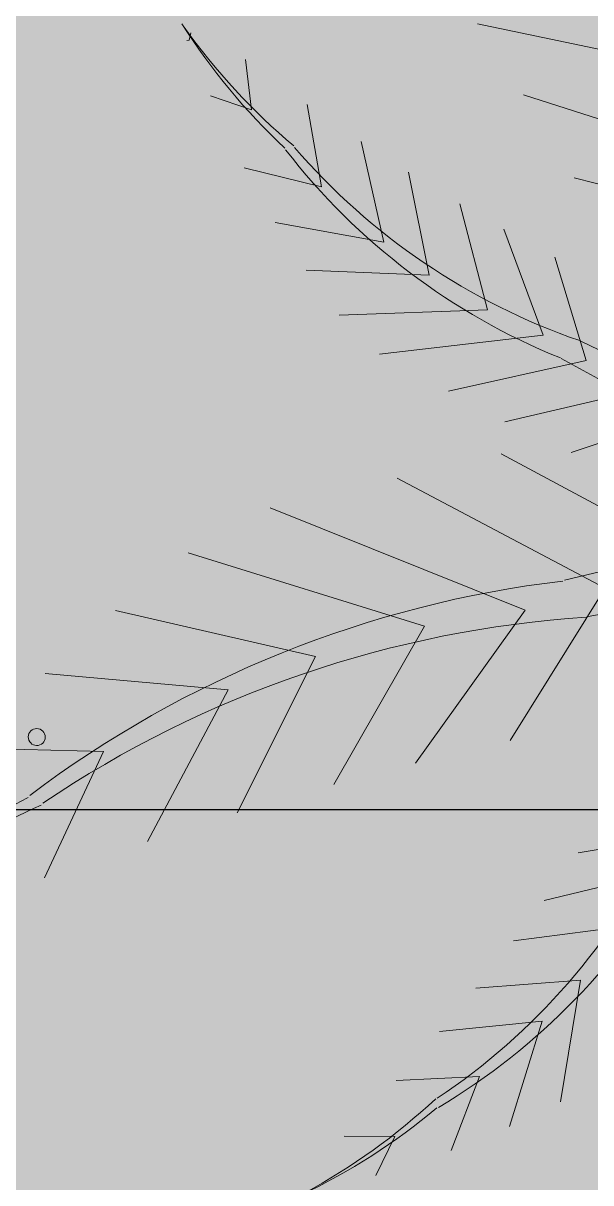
# Model space of a CAD drawing. Header units: metres. Extents: x 0 to 4415, y 1197 to 2590.
# Drawn here: x 1893.814 to 1894.349, y 1321.57 to 1322.664 of the extents above; entities that cross this region are included whole.
import ezdxf

# ---------------------------------------------------------------- set-up
doc = ezdxf.new("R2010")
doc.units = ezdxf.units.M
doc.linetypes.add('AXES', pattern=[2, 1.25, -0.25, 0.25, -0.25])
for name, color, linetype, lineweight, true_color in [('00-axe', 7, 'AXES', 5, 0xdb0000), ('veg', 7, 'Continuous', 9, 0x61c200), ('VEGETATION', 7, 'Continuous', 5, 0x7ea800)]:
    doc.layers.add(name, color=color, linetype=linetype, lineweight=lineweight, true_color=true_color)

# ---------------------------------------------------------------- blocks, each defined once
blk = doc.blocks.new('PALMIER-01')
for p, q in [((-0.7981, 3.6863), (-0.8165, 3.1772)), ((-0.8165, 3.1772), (-1.2994, 3.4101)), ((-0.5145, 3.398), (-0.5859, 2.6936)), ((-0.2758, 3.1236), (-0.4625, 2.3559)), ((-0.5859, 2.6936), (-1.1657, 3.0119)), ((-0.0572, 2.8409), (-0.3514, 1.9361)), ((1.9121, 2.8199), (1.9132, 2.8106)), ((1.9132, 2.8106), (1.9417, 2.8035)), ((1.6981, 2.7322), (1.6427, 2.5746)), ((-0.4625, 2.3559), (-1.0599, 2.6657)), ((1.4204, 2.6055), (1.3429, 2.3098)), ((1.6427, 2.5746), (1.8361, 2.5945)), ((0.1113, 2.5233), (-0.2949, 1.5478)), ((1.2076, 2.489), (1.1267, 2.0719)), ((1.023, 2.3726), (0.9974, 1.8993)), ((1.3429, 2.3098), (1.6606, 2.3601)), ((-0.3514, 1.9361), (-0.9565, 2.2924)), ((-2.312, 2.0763), (-2.3081, 2.2706)), ((0.8485, 2.2481), (0.8609, 1.6774)), ((-2.4616, 2.1504), (-2.312, 2.0763)), ((1.1267, 2.0719), (1.5149, 2.1544)), ((-2.0858, 1.7464), (-2.0969, 2.0678)), ((0.6967, 2.0948), (0.7612, 1.464)), ((0.2182, 2.0329), (-0.2149, 1.2383)), ((-0.2949, 1.5478), (-0.8775, 1.9772)), ((0.9974, 1.8993), (1.3942, 1.9739)), ((-1.8761, 1.5027), (-1.9106, 1.8981)), ((-2.3698, 1.8594), (-2.0858, 1.7464)), ((0.5504, 1.8315), (0.6616, 1.3001)), ((-1.7206, 1.3533), (-1.7461, 1.7562)), ((0.8609, 1.6774), (1.2701, 1.7773)), ((1.8093, 1.0148), (1.9612, 1.7004)), ((-2.2801, 1.6339), (-1.8761, 1.5027)), ((-1.5169, 1.1907), (-1.5662, 1.6092)), ((-0.2149, 1.2383), (-0.7956, 1.6122)), ((0.3068, 1.631), (-0.1337, 0.8384)), ((0.4299, 1.616), (0.5458, 1.0844)), ((0.7612, 1.464), (1.1702, 1.6099)), ((1.4574, 0.841), (1.6858, 1.5278)), ((-1.3174, 1.0657), (-1.4122, 1.4895)), ((-2.1872, 1.4365), (-1.7206, 1.3533)), ((0.1047, 0.1232), (-0.1825, 1.3946)), ((0.285, 0.7148), (0.6701, 1.3955)), ((0.6616, 1.3001), (1.0599, 1.4144)), ((-1.1668, 0.9469), (-1.2316, 1.3562)), ((0.3085, 1.3623), (0.4596, 0.8918)), ((-0.1127, 0.0716), (-0.3235, 1.3048)), ((0.401, 0.6475), (0.7355, 1.3195)), ((1.1878, 0.6693), (1.364, 1.3371))]:
    blk.add_line(p, q)
for points in [[(-0.9897, 3.4697, 0.062665), (-1.5741, 4.3248, 2.107966)], [(-1.0197, 3.4197, 0.062665), (-1.558, 4.3046, 2.107966)], [(-0.1853, 1.4014, 0.132776), (-0.9822, 3.4631, 0.945057)], [(-0.3258, 1.3117, 0.132776), (-1.0124, 3.4127, 0.945057)], [(1.493, 2.4479, -0.062665), (1.9768, 2.838, -2.107966)], [(1.5016, 2.414, -0.062665), (1.964, 2.8292, -2.107966)], [(-2.2045, 1.9122, -0.062665), (-2.5327, 2.44, -2.107966)], [(-2.1699, 1.9166, -0.062665), (-2.5255, 2.4262, -2.107966)], [(0.6728, 1.3989, -0.132776), (1.4875, 2.4454, -0.945057)], [(0.7381, 1.3231, -0.132776), (1.4962, 2.4113, -0.945057)], [(1.2234, 0.7975, 0.132776), (3.0094, 2.0998, 0.945057)], [(1.3521, 0.6915, 0.132776), (3.0666, 2.0865, 0.945057)], [(-1.2635, 0.9701, -0.132776), (-2.2027, 1.9065, -0.945057)], [(-1.1803, 1.0256, -0.132776), (-2.1678, 1.9109, -0.945057)]]:
    blk.add_lwpolyline(points, format="xyb")
blk = doc.blocks.new('Plantes')
at = {"color": 10}
blk.add_ellipse((-0.7396, 1.0275), major_axis=(0.0232, 0.0232), ratio=1, start_param=2.267169, end_param=8.550354, dxfattribs=at)

msp = doc.modelspace()

# ---------------------------------------------------------------- hatches: boundary and pattern name
at = {"layer": 'veg'}
h = msp.add_hatch(dxfattribs=at)
h.set_pattern_fill('AR-CONC', color=256, scale=0.003, style=0)
h.set_pattern_definition([(50, (1092.37423, 112.65667), (0.54655401, -0.04781726), [0.05715, -0.62865]), (355, (1092.37423, 112.65667), (-0.10573026, 0.57317054), [0.04572, -0.50292175]), (100.451445, (1092.4198, 112.6527), (0.44082374, 0.52535326), [0.04857003, -0.53427073]), (46.1842, (1092.3742, 112.8091), (0.81323712, -0.12612698), [0.085725, -0.942975]), (96.63556, (1092.442, 112.79856), (0.7122124, 0.74227837), [0.07285507, -0.80140682]), (351.18415, (1092.3742, 112.8091), (0.7122124, 0.74227837), [0.0685799, -0.7543792]), (21, (1092.45043, 112.77097), (0.45484317, -0.3067956), [0.05715, -0.62865]), (326, (1092.45043, 112.77097), (0.18540609, 0.5525639), [0.04572, -0.50292]), (71.451445, (1092.48833, 112.7454), (0.64024926, 0.2457683), [0.04857003, -0.53426981]), (37.5, (1092.37423, 112.65667), (0.00926581, 0.253665117), [0, -0.496824, 0, -0.51054, 0, -0.504825]), (7.5, (1092.37423, 112.65667), (0.20045899, 0.300541724), [0, -0.291084, 0, -0.485394, 0, -0.192405]), (327.5, (1092.2043, 112.65667), (0.406771786, -0.017186232), [0, -0.1905, 0, -0.59436, 0, -0.78867]), (317.5, (1092.1281, 112.65667), (0.44438754, 0.07627947), [0, -0.24765, 0, -0.394716, 0, -0.56007])])
h.paths.add_polyline_path([(1893.1585, 1311.5373), (1895.9119, 1308.8736), (1903.9328, 1309.3605), (1903.9312, 1312.1054), (1896.3123, 1312.1054), (1896.3123, 1329.2572), (1910.4123, 1329.2572), (1910.4123, 1329.7572), (1893.6652, 1329.7572)])

# ---------------------------------------------------------------- linework, layer by layer
at = {"layer": '00-axe', "lineweight": 30, "ltscale": 5}
msp.add_line((1889.9699, 1321.9219), (1933.6914, 1321.9219), dxfattribs=at)

# ---------------------------------------------------------------- block references
at = {"layer": 'veg', "ltscale": 0.1, "xscale": -0.2441011966847086, "yscale": 0.2441011966847085, "zscale": 0.2441011966847084, "rotation": 5.331321933734222}
msp.add_blockref('Plantes', (1893.6699, 1321.7237), dxfattribs=at)
at = {"layer": 'VEGETATION', "ltscale": 1.8, "xscale": 0.2452943799591149, "yscale": 0.2452943799591149, "zscale": 0.2452943799591149, "rotation": 90.76701550472244}
msp.add_blockref('PALMIER-01', (1894.6659, 1322.1874), dxfattribs=at)

doc.saveas('drawing.dxf')
